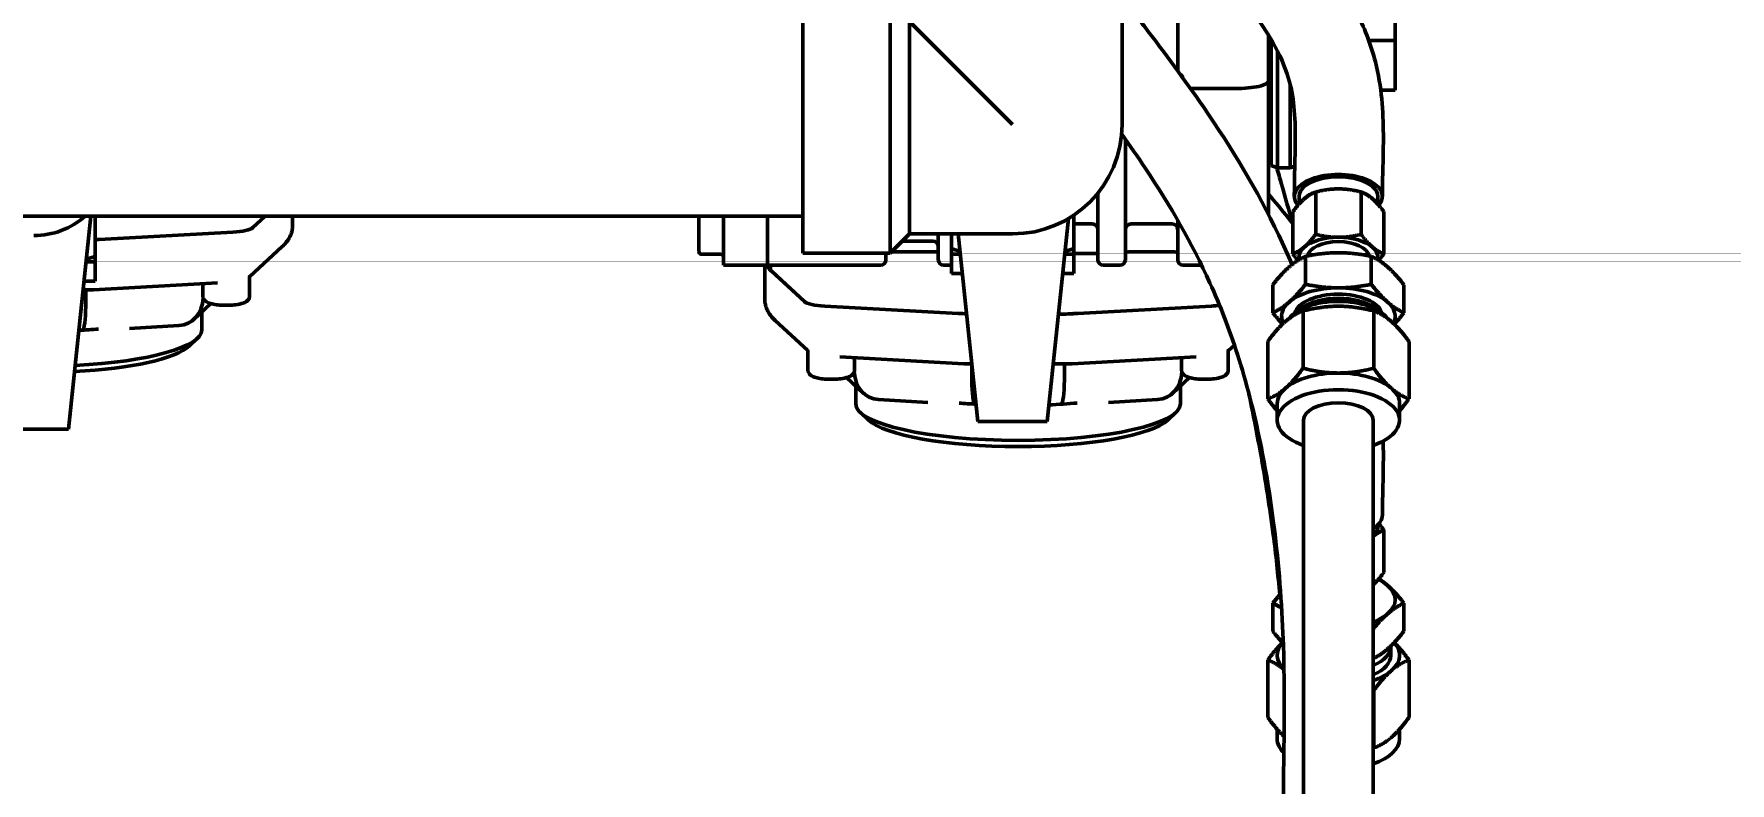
# Model space of a CAD drawing. Header units: inches. Extents: x 11 to 1621, y 11 to 1332.
# Drawn here: x 760.75 to 772.88, y 296.9 to 302.26 of the extents above; entities that cross this region are included whole.
import ezdxf

# ---------------------------------------------------------------- set-up
doc = ezdxf.new("R2010")
doc.units = ezdxf.units.IN
doc.header["$LTSCALE"] = 48
doc.header["$MEASUREMENT"] = 0
doc.layers.add('Dimension (ANSI)', color=7, linetype='Continuous', lineweight=25)
doc.layers.add('Visible (ANSI)', color=7, linetype='Continuous', lineweight=50)
doc.styles.add('Dimension Text', font='tahoma.ttf')
doc.dimstyles.new('ELC FT', dxfattribs={"dimscale": 48, "dimtxt": 0.12, "dimasz": 0.098425, "dimexe": 0.05, "dimexo": 0.1, "dimgap": 0.031496, "dimtad": 1, "dimdec": 5, "dimzin": 3, "dimdsep": 46, "dimlunit": 4, "dimtxsty": 'Dimension Text', "dimcen": 0.09, "dimdle": 0.5, "dimclrd": 5, "dimclre": 5, "dimclrt": 256, "dimadec": 1, "dimazin": 3, "dimtfac": 0.833333, "dimtofl": 0, "dimtmove": 0, "dimatfit": 3, "dimfxl": 0, "dimfrac": 2, "dimtolj": 1, "dimtzin": 0, "dimlwd": 25, "dimlwe": 25, "dimarcsym": 0})

# ---------------------------------------------------------------- blocks, each defined once
blk = doc.blocks.new('*D15')
at = {"layer": 'Defpoints', "color": 0, "linetype": 'Continuous', "transparency": 16777216}
for p in [(804.877, 319.63), (264.502, 280.771), (804.877, 187.693)]:
    blk.add_point(p, dxfattribs=at)
at = {"layer": 'Dimension (ANSI)', "color": 5, "linetype": 'Continuous', "lineweight": 25, "transparency": 16777216}
for p, q in [((804.877, 314.83), (804.877, 185.293)), ((264.502, 275.971), (264.502, 185.293)), ((269.227, 187.693), (800.153, 187.693))]:
    blk.add_line(p, q, dxfattribs=at)
at = {"layer": 'Dimension (ANSI)', "color": 5, "linetype": 'Continuous', "transparency": 16777216}
for points in [[(269.227, 188.48), (269.227, 186.905), (264.502, 187.693)], [(800.153, 188.48), (800.153, 186.905), (804.877, 187.693)]]:
    blk.add_solid(points, dxfattribs=at)
at = {"layer": 'Dimension (ANSI)', "linetype": 'Continuous', "lineweight": 25, "transparency": 16777216, "insert": (534.752, 192.841), "char_height": 5.76, "attachment_point": 5, "style": 'Dimension Text'}
blk.add_mtext('\\A1;45\'-0 3/8"', dxfattribs=at)
blk = doc.blocks.new('*D25')
at = {"layer": 'Defpoints', "color": 0, "linetype": 'Continuous', "transparency": 16777216}
for p in [(804.877, 319.63), (744.252, 285.943), (804.877, 225.928)]:
    blk.add_point(p, dxfattribs=at)
at = {"layer": 'Dimension (ANSI)', "color": 5, "linetype": 'Continuous', "lineweight": 25, "transparency": 16777216}
for p, q in [((804.877, 314.83), (804.877, 223.528)), ((744.252, 281.143), (744.252, 223.528)), ((748.977, 225.928), (800.153, 225.928))]:
    blk.add_line(p, q, dxfattribs=at)
at = {"layer": 'Dimension (ANSI)', "color": 5, "linetype": 'Continuous', "transparency": 16777216}
for points in [[(748.977, 226.715), (748.977, 225.141), (744.252, 225.928)], [(800.153, 226.715), (800.153, 225.141), (804.877, 225.928)]]:
    blk.add_solid(points, dxfattribs=at)
at = {"layer": 'Dimension (ANSI)', "linetype": 'Continuous', "lineweight": 25, "transparency": 16777216, "insert": (774.565, 231.076), "char_height": 5.76, "attachment_point": 5, "style": 'Dimension Text'}
blk.add_mtext('\\A1;5\'-0 5/8"', dxfattribs=at)

msp = doc.modelspace()

# ---------------------------------------------------------------- linework, layer by layer
at = {"layer": 'Visible (ANSI)'}
for p, q in [((770.488331, 302.685257), (770.488331, 302.217908)), ((768.933212, 302.667408), (768.933212, 301.99968)), ((766.252429, 302.537837), (766.252429, 300.694087)), ((766.877429, 302.490962), (766.877429, 300.694087)), ((767.752429, 301.615962), (767.01571, 302.352681)), ((767.01571, 300.832368), (767.01571, 302.352681)), ((768.536023, 302.352681), (768.536023, 301.615962)), ((769.582819, 301.926116), (769.582819, 302.254617)), ((769.602425, 301.32298), (769.602425, 302.222299)), ((770.488331, 302.217908), (770.299625, 302.217908)), ((770.488331, 302.217908), (770.488331, 301.860494)), ((769.647886, 301.305267), (769.647886, 302.139574)), ((769.346598, 301.872913), (769.024658, 301.872913)), ((769.582819, 301.167687), (769.582819, 301.926116)), ((769.738807, 301.305267), (769.738807, 301.899126)), ((770.385447, 301.860494), (770.488331, 301.860494)), ((769.582819, 301.697921), (769.602425, 301.697921)), ((768.559197, 301.113952), (768.559197, 301.509334)), ((769.602425, 301.32298), (769.647886, 301.305267)), ((769.647886, 301.305267), (769.738807, 301.305267)), ((769.738807, 301.305267), (769.77083, 301.317744)), ((768.362346, 301.124006), (768.362346, 301.113952)), ((768.559197, 301.113952), (768.559197, 301.00449)), ((769.582819, 301.167687), (769.582819, 300.969928)), ((769.920049, 300.829777), (769.920049, 301.132677)), ((770.244809, 300.829777), (770.244809, 301.132677)), ((768.362346, 301.052201), (768.362346, 301.03077)), ((768.362346, 300.695622), (768.362346, 301.00449)), ((768.559197, 300.695622), (768.559197, 301.00449)), ((769.75767, 300.689152), (769.75767, 300.992052)), ((769.767429, 301.103819), (769.767429, 301.10041)), ((769.800929, 301.10041), (769.800929, 301.046245)), ((770.363929, 301.10041), (770.363929, 301.046245)), ((770.397429, 301.103819), (770.397429, 301.10041)), ((770.407189, 300.689152), (770.407189, 300.992052)), ((745.222429, 300.958462), (766.252429, 300.958462)), ((761.000014, 299.433723), (761.160271, 300.958462)), ((761.189929, 300.958462), (761.189929, 300.670799)), ((762.406374, 300.958462), (762.318974, 300.877632)), ((762.318975, 300.877633), (762.406368, 300.958462)), ((762.602504, 300.891384), (762.602504, 300.958462)), ((765.508016, 300.83311), (765.508016, 300.958462)), ((765.685181, 300.662983), (765.685181, 300.958462)), ((766.000142, 300.662983), (766.000142, 300.958462)), ((766.000142, 300.958462), (766.000142, 300.662983)), ((768.000014, 299.489621), (768.152698, 300.942312)), ((768.189929, 300.965875), (768.189929, 300.726697)), ((768.322976, 300.903357), (768.189929, 300.903357)), ((768.893842, 300.903357), (768.598567, 300.903357)), ((768.933212, 300.695622), (768.933212, 300.930059)), ((761.212151, 300.792433), (761.193285, 300.791401)), ((761.219506, 300.792832), (762.174225, 300.84507)), ((765.508016, 300.83311), (765.508016, 300.821219)), ((765.508016, 300.744581), (765.508016, 300.821219)), ((765.508016, 300.744581), (765.508016, 300.721107)), ((767.01571, 300.832368), (766.877429, 300.694087)), ((767.181244, 300.781349), (766.964691, 300.781349)), ((767.752429, 300.832368), (767.01571, 300.832368)), ((767.220614, 300.695622), (767.220614, 300.832368)), ((767.314929, 300.832368), (767.314929, 300.726697)), ((767.363716, 300.832368), (767.504844, 299.489621)), ((761.125929, 300.631723), (761.189929, 300.631723)), ((761.189929, 300.493723), (761.189929, 300.631723)), ((762.295927, 300.526712), (762.528149, 300.741477)), ((765.508016, 300.707406), (765.508016, 300.721107)), ((765.508016, 300.706504), (765.508016, 300.707406)), ((765.527701, 300.686822), (765.665496, 300.686822)), ((765.685181, 300.622742), (765.685181, 300.662983)), ((765.685181, 300.609041), (765.685181, 300.622742)), ((766.000142, 300.662983), (766.000142, 300.622742)), ((766.000142, 300.622742), (766.000142, 300.662983)), ((766.000142, 300.609041), (766.000142, 300.622742)), ((766.000142, 300.622742), (766.000142, 300.609041)), ((766.877429, 300.694087), (766.252429, 300.694087)), ((766.846598, 300.694087), (766.846598, 300.662088)), ((766.846598, 300.648387), (766.846598, 300.662088)), ((766.846598, 300.648387), (766.846598, 300.647452)), ((767.220614, 300.704062), (766.887405, 300.704062)), ((767.220614, 300.662088), (767.220614, 300.695622)), ((767.220614, 300.662088), (767.220614, 300.648387)), ((767.220614, 300.647452), (767.220614, 300.648387)), ((767.314929, 300.687621), (767.378929, 300.687621)), ((767.314929, 300.549621), (767.314929, 300.687621)), ((768.125929, 300.687621), (768.189929, 300.687621)), ((768.331647, 300.69156), (768.189929, 300.69156)), ((768.189929, 300.549621), (768.189929, 300.687621)), ((768.362346, 300.662088), (768.362346, 300.695622)), ((768.362346, 300.648387), (768.362346, 300.662088)), ((768.362346, 300.647447), (768.362346, 300.648387)), ((768.559197, 300.695622), (768.559197, 300.662088)), ((768.559197, 300.648387), (768.559197, 300.662088)), ((768.559197, 300.648387), (768.559197, 300.647452)), ((768.893842, 300.704062), (768.598567, 300.704062)), ((768.933212, 300.662088), (768.933212, 300.695622)), ((768.933212, 300.648387), (768.933212, 300.662088)), ((768.933212, 300.647447), (768.933212, 300.648387)), ((769.847881, 300.471549), (769.847881, 300.671937)), ((770.316978, 300.471549), (770.316978, 300.671937)), ((762.295023, 300.525887), (762.295023, 300.389404)), ((765.685181, 300.608081), (765.685181, 300.609041)), ((765.685181, 300.608081), (766.000142, 300.608081)), ((765.980457, 300.361667), (765.980457, 300.608081)), ((766.000142, 300.609041), (766.000142, 300.608081)), ((766.000142, 300.608081), (766.000142, 300.609041)), ((766.807228, 300.608081), (766.000142, 300.608081)), ((766.019827, 300.579044), (766.019827, 300.608081)), ((766.025403, 300.568579), (766.263985, 300.347916)), ((766.263986, 300.347915), (766.031764, 300.56268)), ((767.314929, 300.608081), (767.259984, 300.608081)), ((767.393434, 300.549621), (767.314929, 300.549621)), ((768.189929, 300.549621), (768.111425, 300.549621)), ((768.519827, 300.608081), (768.401716, 300.608081)), ((769.104064, 300.608081), (768.972582, 300.608081)), ((761.104919, 300.431821), (761.146763, 300.431821)), ((761.189929, 300.493723), (761.111425, 300.493723)), ((761.123168, 300.351246), (761.123168, 300.427968)), ((761.178978, 300.432691), (762.065628, 300.481202)), ((761.960378, 300.475444), (761.960378, 300.389404)), ((769.613332, 300.268424), (769.613332, 300.468812)), ((770.551526, 300.268424), (770.551526, 300.468812)), ((761.896026, 300.22066), (762.017847, 300.333323)), ((761.952897, 300.145546), (761.952897, 300.273256)), ((766.408735, 300.315354), (767.363454, 300.263115)), ((767.389675, 300.261684), (767.370809, 300.262716)), ((768.212151, 300.262716), (768.193285, 300.261684)), ((768.219506, 300.263115), (769.174225, 300.315354)), ((769.824865, 300.304662), (769.776243, 300.270281)), ((769.829838, 300.28073), (769.829838, 299.870365)), ((770.33502, 300.28073), (770.33502, 299.870365)), ((770.339993, 300.304662), (770.388615, 300.270281)), ((761.437119, 300.156222), (761.789349, 300.175493)), ((766.054811, 300.21176), (766.287033, 299.996995)), ((761.864062, 300.030754), (761.921522, 300.085229)), ((769.295927, 299.996995), (769.338563, 300.036426)), ((769.577248, 300.06198), (769.577248, 299.651615)), ((770.587611, 300.06198), (770.587611, 299.651615)), ((766.287937, 299.99617), (766.287937, 299.859688)), ((766.517332, 299.951485), (767.403982, 299.902975)), ((766.622582, 299.945727), (766.622582, 299.859688)), ((767.436197, 299.902104), (767.46149, 299.902104)), ((767.459792, 299.821529), (767.459792, 299.898251)), ((768.043368, 299.902104), (768.146763, 299.902104)), ((768.123168, 299.821529), (768.123168, 299.898251)), ((768.178978, 299.902975), (769.065628, 299.951485)), ((768.960378, 299.945727), (768.960378, 299.859688)), ((769.295023, 299.99617), (769.295023, 299.859688)), ((766.565113, 299.803606), (766.686934, 299.690943)), ((768.896026, 299.690943), (769.017847, 299.803606)), ((766.630063, 299.615829), (766.630063, 299.743539)), ((768.952897, 299.615829), (768.952897, 299.743539)), ((766.718898, 299.501037), (766.661438, 299.555512)), ((766.793611, 299.645776), (767.145841, 299.626505)), ((768.437119, 299.626505), (768.789349, 299.645776)), ((768.864062, 299.501037), (768.921522, 299.555512)), ((769.644929, 299.498263), (769.644929, 299.617774)), ((770.519929, 299.498263), (770.519929, 299.617774)), ((760.504844, 299.433723), (761.000014, 299.433723)), ((767.504844, 299.489621), (768.000014, 299.489621)), ((769.832429, 299.498263), (769.832429, 296.250667)), ((770.332429, 299.498263), (770.332429, 296.250667)), ((770.397429, 298.823652), (770.397429, 298.820243)), ((770.363929, 298.749562), (770.363929, 298.73364)), ((770.407189, 298.408985), (770.407189, 298.711885)), ((769.613332, 297.988257), (769.613332, 298.188645)), ((770.551526, 297.988257), (770.551526, 298.188645)), ((770.457429, 297.815653), (770.457429, 297.881861)), ((769.577248, 297.781812), (769.577248, 297.371448)), ((770.587611, 297.781812), (770.587611, 297.371448)), ((770.33502, 297.563062), (770.33502, 297.152698)), ((769.644929, 297.218096), (769.644929, 297.28671)), ((770.519929, 297.218096), (770.519929, 297.28671))]:
    msp.add_line(p, q, dxfattribs=at)
for centre, radius, start, end in [((767.752429, 301.615962), 0.783594, 270, 0), ((760.752429, 301.378616), 0.557812, 270, 311.1301763), ((768.322976, 300.863987), 0.03937, 0.0005036, 90), ((768.598567, 300.863987), 0.03937, 90, 180), ((768.893842, 300.863987), 0.03937, 0.0005036, 90), ((767.181244, 300.741979), 0.03937, 0.0002417, 90), ((765.527701, 300.706507), 0.019685, 180.000428, 270), ((765.665496, 300.667137), 0.019685, 0.0003143, 90), ((766.807228, 300.647452), 0.03937, 270, 0), ((767.259984, 300.647452), 0.03937, 180, 270), ((768.401716, 300.647452), 0.03937, 180.000559, 270), ((768.519827, 300.647452), 0.03937, 270, 0), ((768.972582, 300.647452), 0.03937, 180.000559, 270)]:
    msp.add_arc(centre, radius, start, end, dxfattribs=at)
for centre, major_axis, ratio, start_param, end_param in [((768.893524, 302.002474), (0.039688, -0.000002), 0.224948503, 0.000011098, 0.104422676), ((768.972582, 301.959381), (-0.039215, 0.039215), 0.088884345, 1.128401685, 1.6594477), ((769.346598, 301.926116), (0.23622, 0), 0.225227935, 4.71238898, 6.283185309), ((770.082429, 301.10041), (0.315, 0), 0.5, 5.873583901, 9.834379367), ((770.082429, 301.10041), (0.2815, 0), 0.5, 0, 3.141592654), ((770.082429, 301.013807), (-0.2815, 0), 0.5, 4.464031661, 4.960746299), ((770.082429, 301.013807), (-0.2815, 0), 0.5, 5.69823928, 5.817811313), ((770.082429, 301.013807), (-0.2815, 0), 0.5, 3.606966647, 3.726538681), ((762.127701, 300.888098), (0.19685, 0), 0.224951054, 4.950991449, 6.044598676), ((762.127701, 300.888098), (0.19685, 0), 0.224951054, 4.950991449, 6.044582838), ((760.79148, 301.188682), (1.811024, 0), 0.224951054, 4.934216969, 4.950991449), ((761.146763, 300.834428), (-0.19685, 0), 0.224951054, 1.791875861, 1.809382836), ((770.082429, 300.667397), (-0.28125, 0), 0.5, 4.71238898, 5.759586532), ((770.082429, 300.667397), (0.21875, 0), 0.5, 0.070947993, 3.070644661), ((770.082429, 300.667397), (-0.28125, 0), 0.5, 3.665191429, 4.71238898), ((770.082429, 300.667397), (-0.28125, 0), 0.5, 5.759586532, 6.416272524), ((770.082429, 300.667397), (0.28125, 0), 0.5, 6.15009809, 6.806784083), ((767.79148, 300.658965), (-1.811024, 0), 0.224951054, 0.125228176, 0.216582088), ((766.216677, 300.579044), (-0.19685, 0), 0.224951054, 0, 0.238586509), ((767.79148, 300.658965), (-1.811024, 0), 0.224951054, 0.234424997, 0.238602469), ((761.132606, 300.410255), (-0.002152, 0.07874), 0.116704294, 1.290173912, 1.340713335), ((770.082429, 300.243045), (-0.40625, 0), 0.5, 4.71238898, 5.759586532), ((770.082429, 300.243045), (-0.31545, 0), 0.5, 3.28748724, 6.137290721), ((770.082429, 300.243045), (-0.40625, 0), 0.5, 3.665191429, 4.71238898), ((761.090135, 300.41324), (0.007533, -0.275589), 0.116704294, 0.237063119, 1.340713335), ((761.736613, 300.448611), (0.110069, -0.259966), 0.768659186, 6.012983608, 7.255909315), ((766.45526, 300.358381), (-0.19685, 0), 0.224951054, 0.238586509, 1.332193858), ((766.45526, 300.358381), (-0.19685, 0), 0.224951054, 0.238602469, 1.332193858), ((767.79148, 300.658965), (1.811024, 0), 0.224951054, 4.473786512, 4.50798278), ((767.436197, 300.304711), (-0.19685, 0), 0.224951054, 1.332209818, 1.397758433), ((767.79148, 300.658965), (1.811024, 0), 0.224951054, 4.872746432, 4.950991449), ((768.146763, 300.304711), (-0.19685, 0), 0.224951054, 1.74383422, 1.809382836), ((769.127701, 300.358381), (0.19685, 0), 0.224951054, 4.950991449, 5.27374542), ((769.127701, 300.358381), (-0.19685, 0), 0.224951054, 1.809398796, 2.132152766), ((770.082429, 300.243045), (-0.40625, 0), 0.5, 5.759586532, 6.536111646), ((770.082429, 300.162028), (-0.375, 0), 0.5, 3.495537771, 5.929240189), ((770.082429, 300.2136), (0.31545, 0), 0.5, 0.615479709, 2.526112945), ((770.082429, 300.243045), (0.40625, 0), 0.5, 6.030258968, 6.806784083), ((760.79148, 300.145546), (1.161417, 0), 0.224951054, 4.935136264, 6.283185307), ((760.79148, 300.394892), (-1.161417, 0), 0.224951054, 1.816875365, 1.943022644), ((760.79148, 300.088004), (1.102362, 0), 0.224951054, 4.942961509, 6.050215422), ((767.450354, 299.880538), (0.002152, 0.07874), 0.116704294, 4.942471972, 4.993011395), ((768.132606, 299.880538), (-0.002152, 0.07874), 0.116704294, 1.290173912, 1.340713335), ((766.846347, 299.918894), (-0.110069, -0.259966), 0.768659186, 5.310461299, 6.553387007), ((767.492825, 299.883523), (-0.007533, -0.275589), 0.116704294, 4.942471972, 6.046122188), ((768.090135, 299.883523), (0.007533, -0.275589), 0.116704294, 0.237063119, 1.340713335), ((768.736613, 299.918894), (0.110069, -0.259966), 0.768659186, 6.012983608, 7.255909315), ((770.082429, 299.617774), (-0.4375, 0), 0.5, 4.71238898, 5.759586532), ((770.082429, 299.617774), (-0.4375, 0), 0.5, 3.665191429, 4.71238898), ((770.082429, 299.498263), (-0.4375, 0), 0.5, 2.179041906, 7.245736055), ((770.082429, 299.617774), (-0.4375, 0), 0.5, 5.759586532, 6.283185307), ((770.082429, 299.617774), (0.4375, 0), 0.5, 0, 0.523598776), ((767.79148, 299.615829), (1.161417, 0), 0.224951054, 3.141592654, 6.283185307), ((767.79148, 299.865176), (-1.161417, 0), 0.224951054, 1.198570009, 1.309905072), ((767.79148, 299.865176), (-1.161417, 0), 0.224951054, 1.762291391, 1.943022644), ((770.082429, 299.498263), (-0.25, 0), 0.5, 3.141592654, 6.283185307), ((767.79148, 299.558287), (1.102362, 0), 0.224951054, 3.374562539, 6.050215422), ((770.082429, 298.820243), (0.315, 0), 0.5, 5.629175614, 6.283185307), ((770.082429, 298.73364), (0.2815, 0), 0.5, 5.805582762, 6.283185307), ((770.082429, 298.214025), (-0.40625, 0), 0.5, 3.665191429, 3.934824545), ((770.082429, 298.214025), (0.40625, 0), 0.5, 5.759586532, 6.806784083), ((770.082429, 298.214025), (0.40625, 0), 0.5, 5.375262804, 5.759586532), ((770.082429, 297.815653), (-0.4375, 0), 0.5, 5.857543111, 6.758057765), ((770.082429, 297.881861), (0.375, 0), 0.5, 5.442116637, 6.286326392), ((770.082429, 297.815653), (0.4375, 0), 0.5, 5.759586532, 6.708827503), ((770.082429, 297.815653), (0.375, 0), 0.5, 5.442116637, 6.283185307), ((770.082429, 297.815653), (0.4375, 0), 0.5, 5.320634559, 5.759586532), ((770.082429, 297.218096), (-0.4375, 0), 0.5, 0, 0.470652759), ((770.082429, 297.218096), (0.4375, 0), 0.5, 5.320634559, 6.283185307)]:
    msp.add_ellipse(centre, major_axis=major_axis, ratio=ratio, start_param=start_param, end_param=end_param, dxfattribs=at)
for points, knots in [([(768.409929, 304.237634), (768.483038, 304.174575), (768.558761, 304.110951), (768.873959, 303.849244), (769.126644, 303.646492), (769.542074, 303.274336), (769.711287, 303.109923), (770.003321, 302.767864), (770.128543, 302.591136), (770.274832, 302.291958), (770.317247, 302.180913), (770.392813, 301.884827), (770.403305, 301.708073), (770.405131, 301.386524), (770.397429, 301.23857), (770.397429, 301.103819)], [59.83896948, 59.83896948, 59.83896948, 59.83896948, 60.560816865, 60.560816865, 62.782634771, 62.782634771, 64.426860092, 64.426860092, 65.983787075, 65.983787075, 66.838581331, 66.838581331, 68.165620594, 68.165620594, 69.44808849, 69.44808849, 69.44808849, 69.44808849]), ([(768.409929, 303.416321), (768.562644, 303.290518), (768.713951, 303.165914), (769.005266, 302.911821), (769.144463, 302.78251), (769.410078, 302.501813), (769.529011, 302.350708), (769.66188, 302.118814), (769.699045, 302.035047), (769.764729, 301.820039), (769.774941, 301.676381), (769.773787, 301.380721), (769.767429, 301.246419), (769.767429, 301.103819)], [61.096769803, 61.096769803, 61.096769803, 61.096769803, 62.491460056, 62.491460056, 63.941662092, 63.941662092, 65.656719135, 65.656719135, 66.660166008, 66.660166008, 68.28145739, 68.28145739, 69.44808849, 69.44808849, 69.44808849, 69.44808849]), ([(769.750311, 300.612049), (769.72, 300.683414), (769.688473, 300.753396), (769.500789, 301.148118), (769.3195, 301.446887), (768.984227, 301.933881), (768.842619, 302.124574), (768.665377, 302.356164), (768.638123, 302.391592), (768.610589, 302.427246)], [11.994264849, 11.994264849, 11.994264849, 11.994264849, 12.785618861, 12.785618861, 16.53524245, 16.53524245, 18.981828863, 18.981828863, 19.421013462, 19.421013462, 19.421013462, 19.421013462]), ([(768.91493, 302.024639), (768.919379, 302.019955), (768.923197, 302.01578), (768.928524, 302.009628), (768.930448, 302.007263), (768.932316, 302.004628), (768.932755, 302.00392), (768.932996, 302.003403)], [-0.302968217, -0.302968217, -0.302968217, -0.302968217, -0.25699144175, -0.25699144175, -0.22105201958, -0.22105201958, -0.20306670674, -0.20306670674, -0.20306670674, -0.20306670674]), ([(769.68883, 296.640123), (769.68883, 297.095556), (769.704415, 297.535632), (769.674806, 298.243654), (769.651646, 298.515382), (769.592272, 298.969365), (769.56152, 299.155399), (769.47917, 299.559717), (769.424364, 299.77197), (769.302709, 300.149292), (769.236996, 300.318465), (769.034133, 300.767937), (768.88098, 301.033077), (768.648311, 301.382301), (768.59178, 301.463874), (768.53292, 301.546293)], [0, 0, 0, 0, 3.94523031, 3.94523031, 6.379647941, 6.379647941, 8.133476939, 8.133476939, 10.355058788, 10.355058788, 12.409029034, 12.409029034, 16.05484551, 16.05484551, 17.161966388, 17.161966388, 17.161966388, 17.161966388]), ([(769.754335, 300.90783), (769.728552, 301.002838), (769.70186, 301.098403), (769.66339, 301.232116), (769.652375, 301.269969), (769.64122, 301.307864)], [12.0782345176, 12.0782345176, 12.0782345176, 12.0782345176, 12.7735401491, 12.7735401491, 13.0475658767, 13.0475658767, 13.0475658767, 13.0475658767]), ([(768.362346, 301.113952), (768.362346, 301.102889), (768.362346, 301.092039), (768.362346, 301.071452), (768.362346, 301.061496), (768.362346, 301.052201)], [0, 0, 0, 0, 0.25, 0.25, 0.5, 0.5, 0.5, 0.5]), ([(769.582819, 301.116419), (769.630613, 301.060785), (769.677323, 301.004569), (769.734439, 300.933094), (769.746101, 300.918353), (769.75767, 300.903574)], [63.4073263151, 63.4073263151, 63.4073263151, 63.4073263151, 63.8745689515, 63.8745689515, 63.9955991702, 63.9955991702, 63.9955991702, 63.9955991702]), ([(768.362346, 301.03077), (768.362346, 301.030244), (768.362346, 301.029207), (768.362346, 301.027925), (768.362346, 301.026976), (768.362346, 301.026536), (768.362346, 301.026284), (768.362346, 301.026175), (768.362346, 301.025157), (768.362346, 301.022642), (768.362346, 301.01512), (768.362346, 301.010105), (768.362346, 301.00449)], [0.7028957254, 0.7028957254, 0.7028957254, 0.7028957254, 0.71875, 0.734375, 0.7421875, 0.748046875, 0.748046875, 0.75, 0.75, 0.875, 0.875, 1, 1, 1, 1]), ([(762.602504, 300.891384), (762.602504, 300.879617), (762.601238, 300.867858), (762.596392, 300.845028), (762.592821, 300.833963), (762.583843, 300.812868), (762.578444, 300.802832), (762.566234, 300.783777), (762.559423, 300.774752), (762.544636, 300.757537), (762.536658, 300.749346), (762.528149, 300.741477)], [1.5707963268, 1.5707963268, 1.5707963268, 1.5707963268, 1.6185168205, 1.6185168205, 1.6662373143, 1.6662373143, 1.713957808, 1.713957808, 1.7616783018, 1.7616783018, 1.8093987955, 1.8093987955, 1.8093987955, 1.8093987955]), ([(768.598567, 300.704062), (768.597135, 300.704062), (768.595701, 300.704045), (768.589964, 300.703911), (768.585665, 300.703656), (768.575966, 300.702733), (768.570601, 300.701927), (768.563522, 300.700464), (768.561239, 300.69991), (768.559197, 300.699342)], [0, 0, 0, 0, 0.0109132347, 0.0109132347, 0.0438562814, 0.0438562814, 0.0887924934, 0.0887924934, 0.1124283975, 0.1124283975, 0.1124283975, 0.1124283975]), ([(768.933212, 300.699343), (768.930816, 300.700008), (768.928069, 300.700659), (768.920984, 300.70204), (768.916359, 300.702719), (768.905885, 300.703757), (768.899824, 300.704062), (768.893842, 300.704062)], [0.1791924031, 0.1791924031, 0.1791924031, 0.1791924031, 0.2071498744, 0.2071498744, 0.2460392013, 0.2460392013, 0.2916162858, 0.2916162858, 0.2916162858, 0.2916162858]), ([(761.178978, 300.432691), (761.176855, 300.432575), (761.174725, 300.432471), (761.170454, 300.432285), (761.168312, 300.432204), (761.164018, 300.432065), (761.161867, 300.432007), (761.157559, 300.431914), (761.155402, 300.431879), (761.151084, 300.431833), (761.148924, 300.431821), (761.146763, 300.431821)], [2.9030061448, 2.9030061448, 2.9030061448, 2.9030061448, 2.9507234466, 2.9507234466, 2.9984407483, 2.9984407483, 3.0461580501, 3.0461580501, 3.0938753518, 3.0938753518, 3.1415926536, 3.1415926536, 3.1415926536, 3.1415926536]), ([(762.295023, 300.389404), (762.295023, 300.383672), (762.293881, 300.377994), (762.289997, 300.367665), (762.287182, 300.363206), (762.280299, 300.354643), (762.276171, 300.351208), (762.264325, 300.342887), (762.256747, 300.33964), (762.233086, 300.33131), (762.215263, 300.327761), (762.180422, 300.323378), (762.164659, 300.322168), (762.133066, 300.321075), (762.117284, 300.32114), (762.08651, 300.322467), (762.071535, 300.323728), (762.043017, 300.327505), (762.029627, 300.330042), (762.002956, 300.33747), (761.990515, 300.341059), (761.974221, 300.3559), (761.971421, 300.358899), (761.965321, 300.367775), (761.962157, 300.374498), (761.960569, 300.384607), (761.960378, 300.387005), (761.960378, 300.389404)], [1.570796327, 1.570796327, 1.570796327, 1.570796327, 1.65518189, 1.65518189, 1.749673251, 1.749673251, 1.880710677, 1.880710677, 2.139370287, 2.139370287, 2.631618898, 2.631618898, 2.988946763, 2.988946763, 3.331014232, 3.331014232, 3.673725329, 3.673725329, 4.032970624, 4.032970624, 4.470255671, 4.470255671, 4.559007234, 4.559007234, 4.67707042, 4.67707042, 4.71238898, 4.71238898, 4.71238898, 4.71238898]), ([(766.054811, 300.21176), (766.046303, 300.219629), (766.038324, 300.227821), (766.023537, 300.245035), (766.016727, 300.25406), (766.004516, 300.273115), (765.999117, 300.283151), (765.990139, 300.304247), (765.986569, 300.315312), (765.981722, 300.338142), (765.980457, 300.349901), (765.980457, 300.361667)], [4.4737865116, 4.4737865116, 4.4737865116, 4.4737865116, 4.5215070054, 4.5215070054, 4.5692274991, 4.5692274991, 4.6169479929, 4.6169479929, 4.6646684866, 4.6646684866, 4.7123889804, 4.7123889804, 4.7123889804, 4.7123889804]), ([(767.436197, 299.902104), (767.434037, 299.902104), (767.431876, 299.902116), (767.427559, 299.902162), (767.425401, 299.902197), (767.421093, 299.90229), (767.418942, 299.902348), (767.414649, 299.902487), (767.412507, 299.902568), (767.408235, 299.902754), (767.406105, 299.902858), (767.403982, 299.902975)], [3.1415926536, 3.1415926536, 3.1415926536, 3.1415926536, 3.1893099553, 3.1893099553, 3.2370272571, 3.2370272571, 3.2847445588, 3.2847445588, 3.3324618606, 3.3324618606, 3.3801791623, 3.3801791623, 3.3801791623, 3.3801791623]), ([(768.178978, 299.902975), (768.176855, 299.902858), (768.174725, 299.902754), (768.170454, 299.902568), (768.168312, 299.902487), (768.164018, 299.902348), (768.161867, 299.90229), (768.157559, 299.902197), (768.155402, 299.902162), (768.151084, 299.902116), (768.148924, 299.902104), (768.146763, 299.902104)], [2.9030061448, 2.9030061448, 2.9030061448, 2.9030061448, 2.9507234466, 2.9507234466, 2.9984407483, 2.9984407483, 3.0461580501, 3.0461580501, 3.0938753518, 3.0938753518, 3.1415926536, 3.1415926536, 3.1415926536, 3.1415926536]), ([(766.622582, 299.859688), (766.622582, 299.853955), (766.62144, 299.848278), (766.617556, 299.837949), (766.614741, 299.833489), (766.607858, 299.824926), (766.60373, 299.821492), (766.591884, 299.81317), (766.584306, 299.809923), (766.560645, 299.801593), (766.542822, 299.798045), (766.507981, 299.793661), (766.492218, 299.792451), (766.460625, 299.791358), (766.444844, 299.791423), (766.414069, 299.79275), (766.399094, 299.794011), (766.370576, 299.797788), (766.357186, 299.800325), (766.330515, 299.807753), (766.318074, 299.811342), (766.30178, 299.826184), (766.29898, 299.829182), (766.29288, 299.838058), (766.289716, 299.844781), (766.288128, 299.85489), (766.287937, 299.857288), (766.287937, 299.859688)], [1.570796327, 1.570796327, 1.570796327, 1.570796327, 1.65518189, 1.65518189, 1.749673251, 1.749673251, 1.880710677, 1.880710677, 2.139370287, 2.139370287, 2.631618898, 2.631618898, 2.988946763, 2.988946763, 3.331014232, 3.331014232, 3.673725329, 3.673725329, 4.032970624, 4.032970624, 4.470255671, 4.470255671, 4.559007234, 4.559007234, 4.67707042, 4.67707042, 4.71238898, 4.71238898, 4.71238898, 4.71238898]), ([(769.295023, 299.859688), (769.295023, 299.853955), (769.293881, 299.848278), (769.289997, 299.837949), (769.287182, 299.833489), (769.280299, 299.824926), (769.276171, 299.821492), (769.264325, 299.81317), (769.256747, 299.809923), (769.233086, 299.801593), (769.215263, 299.798045), (769.180422, 299.793661), (769.164659, 299.792451), (769.133066, 299.791358), (769.117284, 299.791423), (769.08651, 299.79275), (769.071535, 299.794011), (769.043017, 299.797788), (769.029627, 299.800325), (769.002956, 299.807753), (768.990515, 299.811342), (768.974221, 299.826184), (768.971421, 299.829182), (768.965321, 299.838058), (768.962157, 299.844781), (768.960569, 299.85489), (768.960378, 299.857288), (768.960378, 299.859688)], [1.570796327, 1.570796327, 1.570796327, 1.570796327, 1.65518189, 1.65518189, 1.749673251, 1.749673251, 1.880710677, 1.880710677, 2.139370287, 2.139370287, 2.631618898, 2.631618898, 2.988946763, 2.988946763, 3.331014232, 3.331014232, 3.673725329, 3.673725329, 4.032970624, 4.032970624, 4.470255671, 4.470255671, 4.559007234, 4.559007234, 4.67707042, 4.67707042, 4.71238898, 4.71238898, 4.71238898, 4.71238898]), ([(769.662886, 298.248063), (769.650868, 298.391607), (769.635405, 298.535661), (769.591778, 298.872917), (769.56115, 299.067466), (769.498986, 299.40959), (769.470366, 299.554442), (769.438896, 299.702974)], [5.072034878, 5.072034878, 5.072034878, 5.072034878, 6.392228133, 6.392228133, 8.123069229, 8.123069229, 9.342487571, 9.342487571, 9.342487571, 9.342487571]), ([(770.402716, 299.349247), (770.403893, 299.310474), (770.404329, 299.272412), (770.404185, 299.08745), (770.397429, 298.950458), (770.397429, 298.823652)], [67.93703888, 67.93703888, 67.93703888, 67.93703888, 68.241231498, 68.241231498, 69.44808849, 69.44808849, 69.44808849, 69.44808849])]:
    msp.add_open_spline(points, degree=3, knots=knots, dxfattribs=at)
for points in [[(769.602425, 301.43794), (769.595934, 301.45942), (769.589399, 301.480909), (769.582819, 301.502404)], [(768.362346, 300.68872), (768.351941, 300.690592), (768.341708, 300.691559), (768.331647, 300.69156)], [(762.295927, 300.526712), (762.293171, 300.524163), (762.290496, 300.521982), (762.287916, 300.520055)], [(766.295044, 299.990338), (766.292464, 299.992266), (766.289789, 299.994446), (766.287033, 299.996995)], [(769.295927, 299.996995), (769.293171, 299.994446), (769.290496, 299.992266), (769.287916, 299.990338)]]:
    msp.add_open_spline(points, degree=3, dxfattribs=at)
for points, weights in [([(769.920049, 301.132677), (769.87654, 301.116752), (769.83886, 301.08412)], [1, 1.0379548493, 1]), ([(770.082429, 301.154432), (770.007069, 301.154432), (769.920049, 301.132677)], [1, 1.0379548493, 1]), ([(770.244809, 301.132677), (770.15779, 301.154432), (770.082429, 301.154432)], [1, 1.0379548493, 1]), ([(770.325999, 301.08412), (770.288319, 301.116752), (770.244809, 301.132677)], [1, 1.0379548493, 1]), ([(769.83886, 301.08412), (769.801179, 301.051488), (769.75767, 300.992052)], [1, 1.0379548493, 1]), ([(770.407189, 300.992052), (770.363679, 301.051488), (770.325999, 301.08412)], [1, 1.0379548493, 1]), ([(769.83886, 300.73771), (769.87654, 300.770342), (769.920049, 300.829777)], [1, 1.0379548493, 1]), ([(769.920049, 300.829777), (770.007069, 300.808022), (770.082429, 300.808022)], [1, 1.0379548493, 1]), ([(770.082429, 300.808022), (770.15779, 300.808022), (770.244809, 300.829777)], [1, 1.0379548493, 1]), ([(770.244809, 300.829777), (770.288319, 300.770342), (770.325999, 300.73771)], [1, 1.0379548493, 1]), ([(761.128117, 300.652534), (761.158024, 300.660164), (761.189929, 300.670799)], [1.01477990995, 1.01005229053, 1]), ([(761.189929, 300.670799), (761.189929, 300.631723), (761.189929, 300.631723)], [1, 1.0379548493, 1]), ([(767.314929, 300.726697), (767.346835, 300.716062), (767.376742, 300.708432)], [1, 1.01005229053, 1.01477990995]), ([(767.314929, 300.687621), (767.314929, 300.687621), (767.314929, 300.726697)], [1, 1.0379548493, 1]), ([(768.128117, 300.708432), (768.158024, 300.716062), (768.189929, 300.726697)], [1.01477990995, 1.01005229053, 1]), ([(768.189929, 300.726697), (768.189929, 300.687621), (768.189929, 300.687621)], [1, 1.0379548493, 1]), ([(769.847881, 300.671937), (769.785034, 300.64289), (769.730606, 300.595754)], [1, 1.0379548493, 1]), ([(769.75767, 300.689152), (769.801179, 300.705077), (769.83886, 300.73771)], [1, 1.0379548493, 1]), ([(769.794036, 300.642873), (769.77672, 300.663128), (769.75767, 300.689152)], [1.01859152065, 1.0162712347, 1]), ([(770.082429, 300.697317), (769.973575, 300.697317), (769.847881, 300.671937)], [1, 1.0379548493, 1]), ([(770.316978, 300.671937), (770.191284, 300.697317), (770.082429, 300.697317)], [1, 1.0379548493, 1]), ([(770.434252, 300.595754), (770.379825, 300.64289), (770.316978, 300.671937)], [1, 1.0379548493, 1]), ([(770.325999, 300.73771), (770.363679, 300.705077), (770.407189, 300.689152)], [1, 1.0379548493, 1]), ([(770.407189, 300.689152), (770.388138, 300.663128), (770.370822, 300.642873)], [1, 1.0162712347, 1.01859152065]), ([(769.730606, 300.595754), (769.676179, 300.548619), (769.613332, 300.468812)], [1, 1.0379548493, 1]), ([(770.551526, 300.468812), (770.488679, 300.548619), (770.434252, 300.595754)], [1, 1.0379548493, 1]), ([(769.730606, 300.344607), (769.785034, 300.391742), (769.847881, 300.471549)], [1, 1.0379548493, 1]), ([(769.847881, 300.471549), (769.973575, 300.44617), (770.082429, 300.44617)], [1, 1.0379548493, 1]), ([(770.082429, 300.44617), (770.191284, 300.44617), (770.316978, 300.471549)], [1, 1.0379548493, 1]), ([(770.316978, 300.471549), (770.379825, 300.391742), (770.434252, 300.344607)], [1, 1.0379548493, 1]), ([(769.613332, 300.268424), (769.676179, 300.297472), (769.730606, 300.344607)], [1, 1.0379548493, 1]), ([(769.683356, 300.186783), (769.650398, 300.221356), (769.613332, 300.268424)], [1.01848256235, 1.02204193309, 1]), ([(769.829838, 300.28073), (769.762157, 300.255956), (769.703543, 300.205195)], [1, 1.0379548493, 1]), ([(770.082429, 300.31457), (769.965201, 300.31457), (769.829838, 300.28073)], [1, 1.0379548493, 1]), ([(770.33502, 300.28073), (770.199657, 300.31457), (770.082429, 300.31457)], [1, 1.0379548493, 1]), ([(770.461315, 300.205195), (770.402701, 300.255956), (770.33502, 300.28073)], [1, 1.0379548493, 1]), ([(770.434252, 300.344607), (770.488679, 300.297472), (770.551526, 300.268424)], [1, 1.0379548493, 1]), ([(770.551526, 300.268424), (770.51446, 300.221356), (770.481503, 300.186783)], [1, 1.02204193309, 1.01848256235]), ([(769.703543, 300.205195), (769.644929, 300.154434), (769.577248, 300.06198)], [1, 1.0379548493, 1]), ([(770.587611, 300.06198), (770.519929, 300.154434), (770.461315, 300.205195)], [1, 1.0379548493, 1]), ([(769.703543, 299.727149), (769.762157, 299.77791), (769.829838, 299.870365)], [1, 1.0379548493, 1]), ([(769.829838, 299.870365), (769.965201, 299.836524), (770.082429, 299.836524)], [1, 1.0379548493, 1]), ([(770.082429, 299.836524), (770.199657, 299.836524), (770.33502, 299.870365)], [1, 1.0379548493, 1]), ([(770.33502, 299.870365), (770.402701, 299.77791), (770.461315, 299.727149)], [1, 1.0379548493, 1]), ([(769.577248, 299.651615), (769.644929, 299.676388), (769.703543, 299.727149)], [1, 1.0379548493, 1]), ([(770.461315, 299.727149), (770.519929, 299.676388), (770.587611, 299.651615)], [1, 1.0379548493, 1]), ([(769.644929, 299.566877), (769.612934, 299.602867), (769.577248, 299.651615)], [1.01895290532, 1.01965956375, 1]), ([(770.587611, 299.651615), (770.551925, 299.602867), (770.519929, 299.566877)], [1, 1.01965956375, 1.01895290532]), ([(770.407189, 298.711885), (770.367145, 298.697228), (770.332429, 298.668749)], [1, 1.03482654908, 1.00574092129]), ([(770.371372, 298.757519), (770.388437, 298.737501), (770.407189, 298.711885)], [1.01851415417, 1.01601234781, 1]), ([(770.332429, 298.322633), (770.367145, 298.354283), (770.407189, 298.408985)], [1.00574092129, 1.03482654908, 1]), ([(770.370822, 298.362706), (770.403275, 298.342414), (770.434252, 298.315587)], [1.01870420399, 1.02125448955, 1]), ([(769.613332, 298.188645), (769.6431, 298.226446), (769.670003, 298.255957)], [1, 1.01762558834, 1.01888112805]), ([(770.434252, 298.315587), (770.488679, 298.268452), (770.551526, 298.188645)], [1, 1.0379548493, 1]), ([(769.676842, 298.153374), (769.646832, 298.173162), (769.613332, 298.188645)], [1.01893461131, 1.01987880527, 1]), ([(770.434252, 298.112462), (770.386191, 298.07084), (770.332429, 298.004823)], [1, 1.03336739523, 1.00806597291]), ([(770.551526, 298.188645), (770.488679, 298.159598), (770.434252, 298.112462)], [1, 1.0379548493, 1]), ([(769.613332, 297.988257), (769.653406, 297.937369), (769.688836, 297.900922)], [1, 1.02387300377, 1.0177145191]), ([(770.434252, 297.861315), (770.488679, 297.90845), (770.551526, 297.988257)], [1, 1.0379548493, 1]), ([(769.577248, 297.781812), (769.633999, 297.859336), (769.683356, 297.906616)], [1, 1.03163134183, 1.01053994575]), ([(770.332429, 297.792592), (770.386191, 297.819693), (770.434252, 297.861315)], [1.00806597291, 1.03336739523, 1]), ([(770.481503, 297.906616), (770.53086, 297.859336), (770.587611, 297.781812)], [1.01053994575, 1.03163134183, 1]), ([(769.69335, 297.714868), (769.639436, 297.75905), (769.577248, 297.781812)], [1.00584026245, 1.03476696251, 1]), ([(770.587611, 297.781812), (770.519929, 297.757039), (770.461315, 297.706278)], [1, 1.0379548493, 1]), ([(770.461315, 297.706278), (770.402701, 297.655517), (770.33502, 297.563062)], [1, 1.0379548493, 1]), ([(770.33502, 297.563062), (770.333723, 297.563387), (770.332429, 297.563708)], [1, 1.00035050195, 1.00069453033]), ([(769.577248, 297.371448), (769.639625, 297.286239), (769.693699, 297.236978)], [1, 1.03487638087, 1.00565755572]), ([(770.461315, 297.228232), (770.519929, 297.278993), (770.587611, 297.371448)], [1, 1.0379548493, 1]), ([(770.33502, 297.152698), (770.402701, 297.177471), (770.461315, 297.228232)], [1, 1.0379548493, 1]), ([(770.332429, 297.152053), (770.333723, 297.152374), (770.33502, 297.152698)], [1.00069453033, 1.00035050195, 1])]:
    msp.add_rational_spline(points, weights, degree=2, dxfattribs=at)

# ---------------------------------------------------------------- dimensions: what is measured, and where the dimension line sits
at = {"layer": 'Dimension (ANSI)', "color": 5, "linetype": 'Continuous', "lineweight": 25, "true_color": 0x0000ff}
dim = msp.add_linear_dim(base=(804.877429, 187.692735), p1=(264.502429, 280.771104), p2=(804.877429, 319.630235), angle=180, dimstyle='ELC FT', override={"dimgap": 0.031496, "dimdec": 5, "dimlfac": 1, "dimtol": 0, "dimlim": 0, "dimtp": 0, "dimtm": 0, "dimtdec": 2, "dimatfit": 1}, dxfattribs=at)
dim.commit()
dim.dimension.update_dxf_attribs({"geometry": '*D15', "text_midpoint": (534.752429, 187.692735), "dimtype": 160})
dim = msp.add_linear_dim(base=(804.877429, 225.927966), p1=(744.252429, 285.942735), p2=(804.877429, 319.630235), dimstyle='ELC FT', override={"dimgap": 0.031496, "dimdec": 5, "dimlfac": 1, "dimtol": 0, "dimlim": 0, "dimtp": 0, "dimtm": 0, "dimtdec": 2, "dimatfit": 1}, dxfattribs=at)
dim.commit()
dim.dimension.update_dxf_attribs({"geometry": '*D25', "text_midpoint": (774.564929, 225.927966), "dimtype": 160})

doc.saveas('drawing.dxf')
